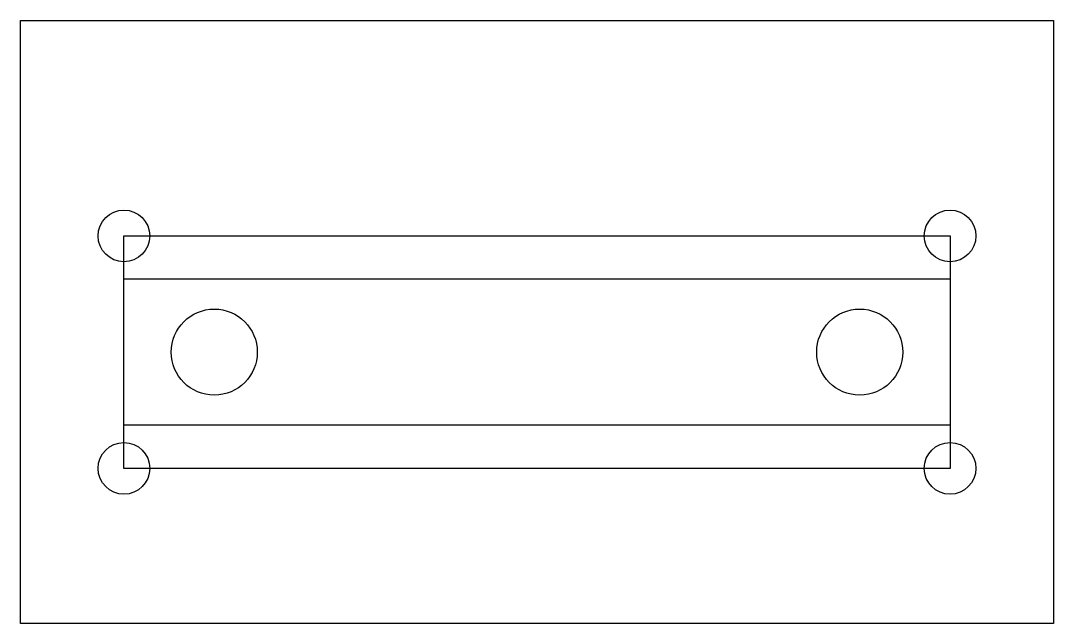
# Model space of a CAD drawing. Header units: millimetres. Extents: x 0 to 120, y -75 to -5.
import ezdxf

# ---------------------------------------------------------------- set-up
doc = ezdxf.new("R2010")
doc.units = ezdxf.units.MM
doc.layers.get('0').update_dxf_attribs({"linetype": 'CONTINUOUS'})

msp = doc.modelspace()

# ---------------------------------------------------------------- linework, layer by layer
for p, q in [((12, -30), (108, -30)), ((12, -57), (12, -30)), ((108, -30), (108, -57)), ((108, -57), (12, -57))]:
    msp.add_line(p, q)
for points in [[(120, -5), (120, -70), (120, -75), (0, -75), (0, -70), (0, -5)], [(12, -35), (108, -35), (108, -52), (12, -52)]]:
    msp.add_lwpolyline(points, close=True)
for centre, radius in [((12, -30), 3), ((108, -30), 3), ((22.5, -43.5), 5), ((97.5, -43.5), 5), ((12, -57), 3), ((108, -57), 3)]:
    msp.add_circle(centre, radius)

doc.saveas('drawing.dxf')
